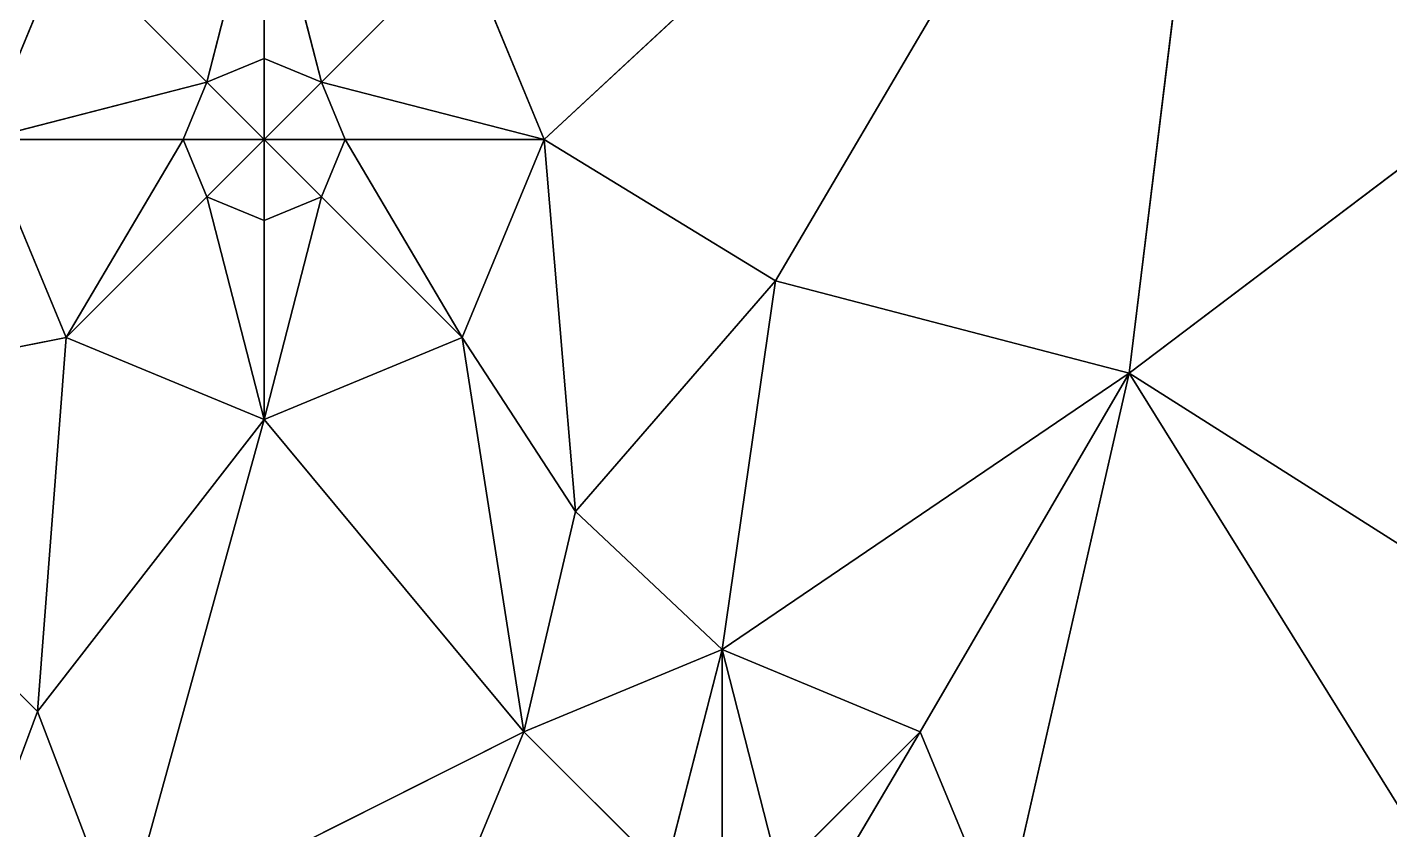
# Model space of a CAD drawing. Header units: metres. Extents: x 0 to 613718, y 0 to 269741.
# Drawn here: x 612814.6 to 613150.8, y 267996.7 to 268194.7 of the extents above; entities that cross this region are included whole.
import ezdxf

# ---------------------------------------------------------------- set-up
doc = ezdxf.new("R2010")
doc.units = ezdxf.units.M
doc.layers.get('0').update_dxf_attribs({"true_color": 0xff5454})

# ---------------------------------------------------------------- blocks, each defined once
blk = doc.blocks.new('Group1_1')
for p, q in [((613113.02, 268325.59, 248.77), (612942.13, 268167, 247.37)), ((613113.02, 268325.59, 248.77), (612999.19, 268132.08, 247.36)), ((613086.45, 268109.32, 247.5), (613113.02, 268325.59, 248.77)), ((612858.86, 268181.14, 247.23), (612873, 268236.13, 247.55)), ((612873, 268187, 247.28), (612873, 268236.13, 247.55)), ((612887.14, 268181.14, 247.27), (612873, 268236.13, 247.55)), ((612803.87, 268167, 247.15), (612824.12, 268215.88, 247.38)), ((612824.12, 268215.88, 247.38), (612858.86, 268181.14, 247.23)), ((612921.88, 268215.88, 247.55), (612887.14, 268181.14, 247.27)), ((612921.88, 268215.88, 247.55), (612942.13, 268167, 247.37)), ((612873, 268187, 247.28), (612858.86, 268181.14, 247.23)), ((612873, 268167, 247.05), (612873, 268187, 247.28)), ((612873, 268187, 247.28), (612887.14, 268181.14, 247.27)), ((612803.87, 268167, 247.15), (612858.86, 268181.14, 247.23)), ((612858.86, 268181.14, 247.23), (612853, 268167, 247.15)), ((612858.86, 268181.14, 247.23), (612873, 268167, 247.05)), ((612887.14, 268181.14, 247.27), (612873, 268167, 247.05)), ((612887.14, 268181.14, 247.27), (612893, 268167, 247.21)), ((612942.13, 268167, 247.37), (612887.14, 268181.14, 247.27)), ((613086.45, 268109.32, 247.5), (613171.08, 268173.34, 248.24)), ((612824.12, 268118.12, 246.98), (612803.87, 268167, 247.15)), ((612853, 268167, 247.15), (612803.87, 268167, 247.15)), ((612824.12, 268118.12, 246.98), (612853, 268167, 247.15)), ((612853, 268167, 247.15), (612873, 268167, 247.05)), ((612853, 268167, 247.15), (612858.86, 268152.86, 247.1)), ((612858.86, 268152.86, 247.1), (612873, 268167, 247.05)), ((612873, 268147, 247.09), (612873, 268167, 247.05)), ((612887.14, 268152.86, 247.14), (612873, 268167, 247.05)), ((612893, 268167, 247.21), (612873, 268167, 247.05)), ((612893, 268167, 247.21), (612887.14, 268152.86, 247.14)), ((612942.13, 268167, 247.37), (612893, 268167, 247.21)), ((612893, 268167, 247.21), (612921.88, 268118.12, 247.12)), ((612921.88, 268118.12, 247.12), (612942.13, 268167, 247.37)), ((612999.19, 268132.08, 247.36), (612942.13, 268167, 247.37)), ((612942.13, 268167, 247.37), (612949.86, 268075.17, 247)), ((612858.86, 268152.86, 247.1), (612824.12, 268118.12, 246.98)), ((612858.86, 268152.86, 247.1), (612873, 268147, 247.09)), ((612873, 268097.87, 246.96), (612858.86, 268152.86, 247.1)), ((612873, 268147, 247.09), (612887.14, 268152.86, 247.14)), ((612887.14, 268152.86, 247.14), (612873, 268097.87, 246.96)), ((612921.88, 268118.12, 247.12), (612887.14, 268152.86, 247.14)), ((612873, 268147, 247.09), (612873, 268097.87, 246.96)), ((612949.86, 268075.17, 247), (612999.19, 268132.08, 247.36)), ((612999.19, 268132.08, 247.36), (612986, 268041.13, 246.92)), ((613086.45, 268109.32, 247.5), (612999.19, 268132.08, 247.36)), ((612741.17, 268101.73, 246.86), (612824.12, 268118.12, 246.98)), ((612817.06, 268025.84, 246.65), (612824.12, 268118.12, 246.98)), ((612824.12, 268118.12, 246.98), (612873, 268097.87, 246.96)), ((612873, 268097.87, 246.96), (612921.88, 268118.12, 247.12)), ((612937.12, 268020.88, 246.75), (612921.88, 268118.12, 247.12)), ((612921.88, 268118.12, 247.12), (612949.86, 268075.17, 247)), ((612986, 268041.13, 246.92), (613086.45, 268109.32, 247.5)), ((613034.88, 268020.88, 246.92), (613086.45, 268109.32, 247.5)), ((613086.45, 268109.32, 247.5), (613055.13, 267972, 246.76)), ((613171.08, 267973.34, 247.04), (613086.45, 268109.32, 247.5)), ((613159.74, 268062.89, 247.51), (613086.45, 268109.32, 247.5)), ((612741.17, 268101.73, 246.86), (612817.06, 268025.84, 246.65)), ((612873, 268097.87, 246.96), (612817.06, 268025.84, 246.65)), ((612873, 268097.87, 246.96), (612838, 267971.13, 246.44)), ((612937.12, 268020.88, 246.75), (612873, 268097.87, 246.96)), ((612949.86, 268075.17, 247), (612937.12, 268020.88, 246.75)), ((612986, 268041.13, 246.92), (612949.86, 268075.17, 247)), ((612937.12, 268020.88, 246.75), (612986, 268041.13, 246.92)), ((612986, 268041.13, 246.92), (612971.86, 267986.14, 246.63)), ((612986, 267992, 246.68), (612986, 268041.13, 246.92)), ((612986, 268041.13, 246.92), (613034.88, 268020.88, 246.92)), ((613000.14, 267986.14, 246.68), (612986, 268041.13, 246.92)), ((612817.06, 268025.84, 246.65), (612789.12, 267950.88, 246.34)), ((612838, 267971.13, 246.44), (612817.06, 268025.84, 246.65)), ((612838, 267971.13, 246.44), (612937.12, 268020.88, 246.75)), ((612916.87, 267972, 246.53), (612937.12, 268020.88, 246.75)), ((612937.12, 268020.88, 246.75), (612971.86, 267986.14, 246.63)), ((613034.88, 268020.88, 246.92), (613000.14, 267986.14, 246.68)), ((613006, 267972, 246.63), (613034.88, 268020.88, 246.92)), ((613055.13, 267972, 246.76), (613034.88, 268020.88, 246.92))]:
    blk.add_line(p, q)
mesh = blk.add_polyface()
corners = [(613242.12, 268361.12, 249.5), (613113.02, 268325.59, 248.77), (613171.08, 268173.34, 248.24)]
mesh.append_faces([[corners[k] for k in face] for face in [(0, 1, 2)]])
mesh = blk.add_polyface()
corners = [(613113.02, 268325.59, 248.77), (612921.88, 268215.88, 247.55), (612942.13, 268167, 247.37)]
mesh.append_faces([[corners[k] for k in face] for face in [(0, 1, 2)]])
mesh = blk.add_polyface()
corners = [(613113.02, 268325.59, 248.77), (612942.13, 268167, 247.37), (612999.19, 268132.08, 247.36)]
mesh.append_faces([[corners[k] for k in face] for face in [(0, 1, 2)]])
mesh = blk.add_polyface()
corners = [(613113.02, 268325.59, 248.77), (612999.19, 268132.08, 247.36), (613086.45, 268109.32, 247.5)]
mesh.append_faces([[corners[k] for k in face] for face in [(0, 1, 2)]])
mesh = blk.add_polyface()
corners = [(613171.08, 268173.34, 248.24), (613113.02, 268325.59, 248.77), (613086.45, 268109.32, 247.5)]
mesh.append_faces([[corners[k] for k in face] for face in [(0, 1, 2)]])
mesh = blk.add_polyface()
corners = [(612824.12, 268215.88, 247.38), (612753.12, 268242.12, 247.42), (612803.87, 268167, 247.15)]
mesh.append_faces([[corners[k] for k in face] for face in [(0, 1, 2)]])
mesh = blk.add_polyface()
corners = [(612873, 268236.13, 247.55), (612824.12, 268215.88, 247.38), (612858.86, 268181.14, 247.23)]
mesh.append_faces([[corners[k] for k in face] for face in [(0, 1, 2)]])
mesh = blk.add_polyface()
corners = [(612873, 268236.13, 247.55), (612858.86, 268181.14, 247.23), (612873, 268187, 247.28)]
mesh.append_faces([[corners[k] for k in face] for face in [(0, 1, 2)]])
mesh = blk.add_polyface()
corners = [(612887.14, 268181.14, 247.27), (612873, 268236.13, 247.55), (612873, 268187, 247.28)]
mesh.append_faces([[corners[k] for k in face] for face in [(0, 1, 2)]])
mesh = blk.add_polyface()
corners = [(612921.88, 268215.88, 247.55), (612873, 268236.13, 247.55), (612887.14, 268181.14, 247.27)]
mesh.append_faces([[corners[k] for k in face] for face in [(0, 1, 2)]])
mesh = blk.add_polyface()
corners = [(612858.86, 268181.14, 247.23), (612824.12, 268215.88, 247.38), (612803.87, 268167, 247.15)]
mesh.append_faces([[corners[k] for k in face] for face in [(0, 1, 2)]])
mesh = blk.add_polyface()
corners = [(612942.13, 268167, 247.37), (612921.88, 268215.88, 247.55), (612887.14, 268181.14, 247.27)]
mesh.append_faces([[corners[k] for k in face] for face in [(0, 1, 2)]])
mesh = blk.add_polyface()
corners = [(612873, 268187, 247.28), (612858.86, 268181.14, 247.23), (612873, 268167, 247.05)]
mesh.append_faces([[corners[k] for k in face] for face in [(0, 1, 2)]])
mesh = blk.add_polyface()
corners = [(612887.14, 268181.14, 247.27), (612873, 268187, 247.28), (612873, 268167, 247.05)]
mesh.append_faces([[corners[k] for k in face] for face in [(0, 1, 2)]])
mesh = blk.add_polyface()
corners = [(612858.86, 268181.14, 247.23), (612803.87, 268167, 247.15), (612853, 268167, 247.15)]
mesh.append_faces([[corners[k] for k in face] for face in [(0, 1, 2)]])
mesh = blk.add_polyface()
corners = [(612873, 268167, 247.05), (612858.86, 268181.14, 247.23), (612853, 268167, 247.15)]
mesh.append_faces([[corners[k] for k in face] for face in [(0, 1, 2)]])
mesh = blk.add_polyface()
corners = [(612893, 268167, 247.21), (612887.14, 268181.14, 247.27), (612873, 268167, 247.05)]
mesh.append_faces([[corners[k] for k in face] for face in [(0, 1, 2)]])
mesh = blk.add_polyface()
corners = [(612942.13, 268167, 247.37), (612887.14, 268181.14, 247.27), (612893, 268167, 247.21)]
mesh.append_faces([[corners[k] for k in face] for face in [(0, 1, 2)]])
mesh = blk.add_polyface()
corners = [(613171.08, 268173.34, 248.24), (613086.45, 268109.32, 247.5), (613159.74, 268062.89, 247.51)]
mesh.append_faces([[corners[k] for k in face] for face in [(0, 1, 2)]])
mesh = blk.add_polyface()
corners = [(612824.12, 268118.12, 246.98), (612803.87, 268167, 247.15), (612741.17, 268101.73, 246.86)]
mesh.append_faces([[corners[k] for k in face] for face in [(0, 1, 2)]])
mesh = blk.add_polyface()
corners = [(612853, 268167, 247.15), (612803.87, 268167, 247.15), (612824.12, 268118.12, 246.98)]
mesh.append_faces([[corners[k] for k in face] for face in [(0, 1, 2)]])
mesh = blk.add_polyface()
corners = [(612858.86, 268152.86, 247.1), (612853, 268167, 247.15), (612824.12, 268118.12, 246.98)]
mesh.append_faces([[corners[k] for k in face] for face in [(0, 1, 2)]])
mesh = blk.add_polyface()
corners = [(612873, 268167, 247.05), (612853, 268167, 247.15), (612858.86, 268152.86, 247.1)]
mesh.append_faces([[corners[k] for k in face] for face in [(0, 1, 2)]])
mesh = blk.add_polyface()
corners = [(612873, 268167, 247.05), (612858.86, 268152.86, 247.1), (612873, 268147, 247.09)]
mesh.append_faces([[corners[k] for k in face] for face in [(0, 1, 2)]])
mesh = blk.add_polyface()
corners = [(612887.14, 268152.86, 247.14), (612873, 268167, 247.05), (612873, 268147, 247.09)]
mesh.append_faces([[corners[k] for k in face] for face in [(0, 1, 2)]])
mesh = blk.add_polyface()
corners = [(612893, 268167, 247.21), (612873, 268167, 247.05), (612887.14, 268152.86, 247.14)]
mesh.append_faces([[corners[k] for k in face] for face in [(0, 1, 2)]])
mesh = blk.add_polyface()
corners = [(612921.88, 268118.12, 247.12), (612893, 268167, 247.21), (612887.14, 268152.86, 247.14)]
mesh.append_faces([[corners[k] for k in face] for face in [(0, 1, 2)]])
mesh = blk.add_polyface()
corners = [(612942.13, 268167, 247.37), (612893, 268167, 247.21), (612921.88, 268118.12, 247.12)]
mesh.append_faces([[corners[k] for k in face] for face in [(0, 1, 2)]])
mesh = blk.add_polyface()
corners = [(612949.86, 268075.17, 247), (612942.13, 268167, 247.37), (612921.88, 268118.12, 247.12)]
mesh.append_faces([[corners[k] for k in face] for face in [(0, 1, 2)]])
mesh = blk.add_polyface()
corners = [(612999.19, 268132.08, 247.36), (612942.13, 268167, 247.37), (612949.86, 268075.17, 247)]
mesh.append_faces([[corners[k] for k in face] for face in [(0, 1, 2)]])
mesh = blk.add_polyface()
corners = [(612873, 268097.87, 246.96), (612858.86, 268152.86, 247.1), (612824.12, 268118.12, 246.98)]
mesh.append_faces([[corners[k] for k in face] for face in [(0, 1, 2)]])
mesh = blk.add_polyface()
corners = [(612873, 268147, 247.09), (612858.86, 268152.86, 247.1), (612873, 268097.87, 246.96)]
mesh.append_faces([[corners[k] for k in face] for face in [(0, 1, 2)]])
mesh = blk.add_polyface()
corners = [(612921.88, 268118.12, 247.12), (612887.14, 268152.86, 247.14), (612873, 268097.87, 246.96)]
mesh.append_faces([[corners[k] for k in face] for face in [(0, 1, 2)]])
mesh = blk.add_polyface()
corners = [(612887.14, 268152.86, 247.14), (612873, 268147, 247.09), (612873, 268097.87, 246.96)]
mesh.append_faces([[corners[k] for k in face] for face in [(0, 1, 2)]])
mesh = blk.add_polyface()
corners = [(612999.19, 268132.08, 247.36), (612949.86, 268075.17, 247), (612986, 268041.13, 246.92)]
mesh.append_faces([[corners[k] for k in face] for face in [(0, 1, 2)]])
mesh = blk.add_polyface()
corners = [(613086.45, 268109.32, 247.5), (612999.19, 268132.08, 247.36), (612986, 268041.13, 246.92)]
mesh.append_faces([[corners[k] for k in face] for face in [(0, 1, 2)]])
mesh = blk.add_polyface()
corners = [(612824.12, 268118.12, 246.98), (612741.17, 268101.73, 246.86), (612817.06, 268025.84, 246.65)]
mesh.append_faces([[corners[k] for k in face] for face in [(0, 1, 2)]])
mesh = blk.add_polyface()
corners = [(612873, 268097.87, 246.96), (612824.12, 268118.12, 246.98), (612817.06, 268025.84, 246.65)]
mesh.append_faces([[corners[k] for k in face] for face in [(0, 1, 2)]])
mesh = blk.add_polyface()
corners = [(612937.12, 268020.88, 246.75), (612921.88, 268118.12, 247.12), (612873, 268097.87, 246.96)]
mesh.append_faces([[corners[k] for k in face] for face in [(0, 1, 2)]])
mesh = blk.add_polyface()
corners = [(612949.86, 268075.17, 247), (612921.88, 268118.12, 247.12), (612937.12, 268020.88, 246.75)]
mesh.append_faces([[corners[k] for k in face] for face in [(0, 1, 2)]])
mesh = blk.add_polyface()
corners = [(613086.45, 268109.32, 247.5), (612986, 268041.13, 246.92), (613034.88, 268020.88, 246.92)]
mesh.append_faces([[corners[k] for k in face] for face in [(0, 1, 2)]])
mesh = blk.add_polyface()
corners = [(613086.45, 268109.32, 247.5), (613034.88, 268020.88, 246.92), (613055.13, 267972, 246.76)]
mesh.append_faces([[corners[k] for k in face] for face in [(0, 1, 2)]])
mesh = blk.add_polyface()
corners = [(613171.08, 267973.34, 247.04), (613086.45, 268109.32, 247.5), (613055.13, 267972, 246.76)]
mesh.append_faces([[corners[k] for k in face] for face in [(0, 1, 2)]])
mesh = blk.add_polyface()
corners = [(613171.08, 267973.34, 247.04), (613159.74, 268062.89, 247.51), (613086.45, 268109.32, 247.5)]
mesh.append_faces([[corners[k] for k in face] for face in [(0, 1, 2)]])
mesh = blk.add_polyface()
corners = [(612817.06, 268025.84, 246.65), (612741.17, 268101.73, 246.86), (612789.12, 267950.88, 246.34)]
mesh.append_faces([[corners[k] for k in face] for face in [(0, 1, 2)]])
mesh = blk.add_polyface()
corners = [(612873, 268097.87, 246.96), (612817.06, 268025.84, 246.65), (612838, 267971.13, 246.44)]
mesh.append_faces([[corners[k] for k in face] for face in [(0, 1, 2)]])
mesh = blk.add_polyface()
corners = [(612937.12, 268020.88, 246.75), (612873, 268097.87, 246.96), (612838, 267971.13, 246.44)]
mesh.append_faces([[corners[k] for k in face] for face in [(0, 1, 2)]])
mesh = blk.add_polyface()
corners = [(612986, 268041.13, 246.92), (612949.86, 268075.17, 247), (612937.12, 268020.88, 246.75)]
mesh.append_faces([[corners[k] for k in face] for face in [(0, 1, 2)]])
mesh = blk.add_polyface()
corners = [(612986, 268041.13, 246.92), (612937.12, 268020.88, 246.75), (612971.86, 267986.14, 246.63)]
mesh.append_faces([[corners[k] for k in face] for face in [(0, 1, 2)]])
mesh = blk.add_polyface()
corners = [(612986, 268041.13, 246.92), (612971.86, 267986.14, 246.63), (612986, 267992, 246.68)]
mesh.append_faces([[corners[k] for k in face] for face in [(0, 1, 2)]])
mesh = blk.add_polyface()
corners = [(613000.14, 267986.14, 246.68), (612986, 268041.13, 246.92), (612986, 267992, 246.68)]
mesh.append_faces([[corners[k] for k in face] for face in [(0, 1, 2)]])
mesh = blk.add_polyface()
corners = [(613034.88, 268020.88, 246.92), (612986, 268041.13, 246.92), (613000.14, 267986.14, 246.68)]
mesh.append_faces([[corners[k] for k in face] for face in [(0, 1, 2)]])
mesh = blk.add_polyface()
corners = [(612838, 267971.13, 246.44), (612817.06, 268025.84, 246.65), (612789.12, 267950.88, 246.34)]
mesh.append_faces([[corners[k] for k in face] for face in [(0, 1, 2)]])
mesh = blk.add_polyface()
corners = [(612937.12, 268020.88, 246.75), (612838, 267971.13, 246.44), (612916.87, 267972, 246.53)]
mesh.append_faces([[corners[k] for k in face] for face in [(0, 1, 2)]])
mesh = blk.add_polyface()
corners = [(612971.86, 267986.14, 246.63), (612937.12, 268020.88, 246.75), (612916.87, 267972, 246.53)]
mesh.append_faces([[corners[k] for k in face] for face in [(0, 1, 2)]])
mesh = blk.add_polyface()
corners = [(613034.88, 268020.88, 246.92), (613000.14, 267986.14, 246.68), (613006, 267972, 246.63)]
mesh.append_faces([[corners[k] for k in face] for face in [(0, 1, 2)]])
mesh = blk.add_polyface()
corners = [(613055.13, 267972, 246.76), (613034.88, 268020.88, 246.92), (613006, 267972, 246.63)]
mesh.append_faces([[corners[k] for k in face] for face in [(0, 1, 2)]])

msp = doc.modelspace()

# ---------------------------------------------------------------- block references
msp.add_blockref('Group1_1', (0, 0))

doc.saveas('drawing.dxf')
